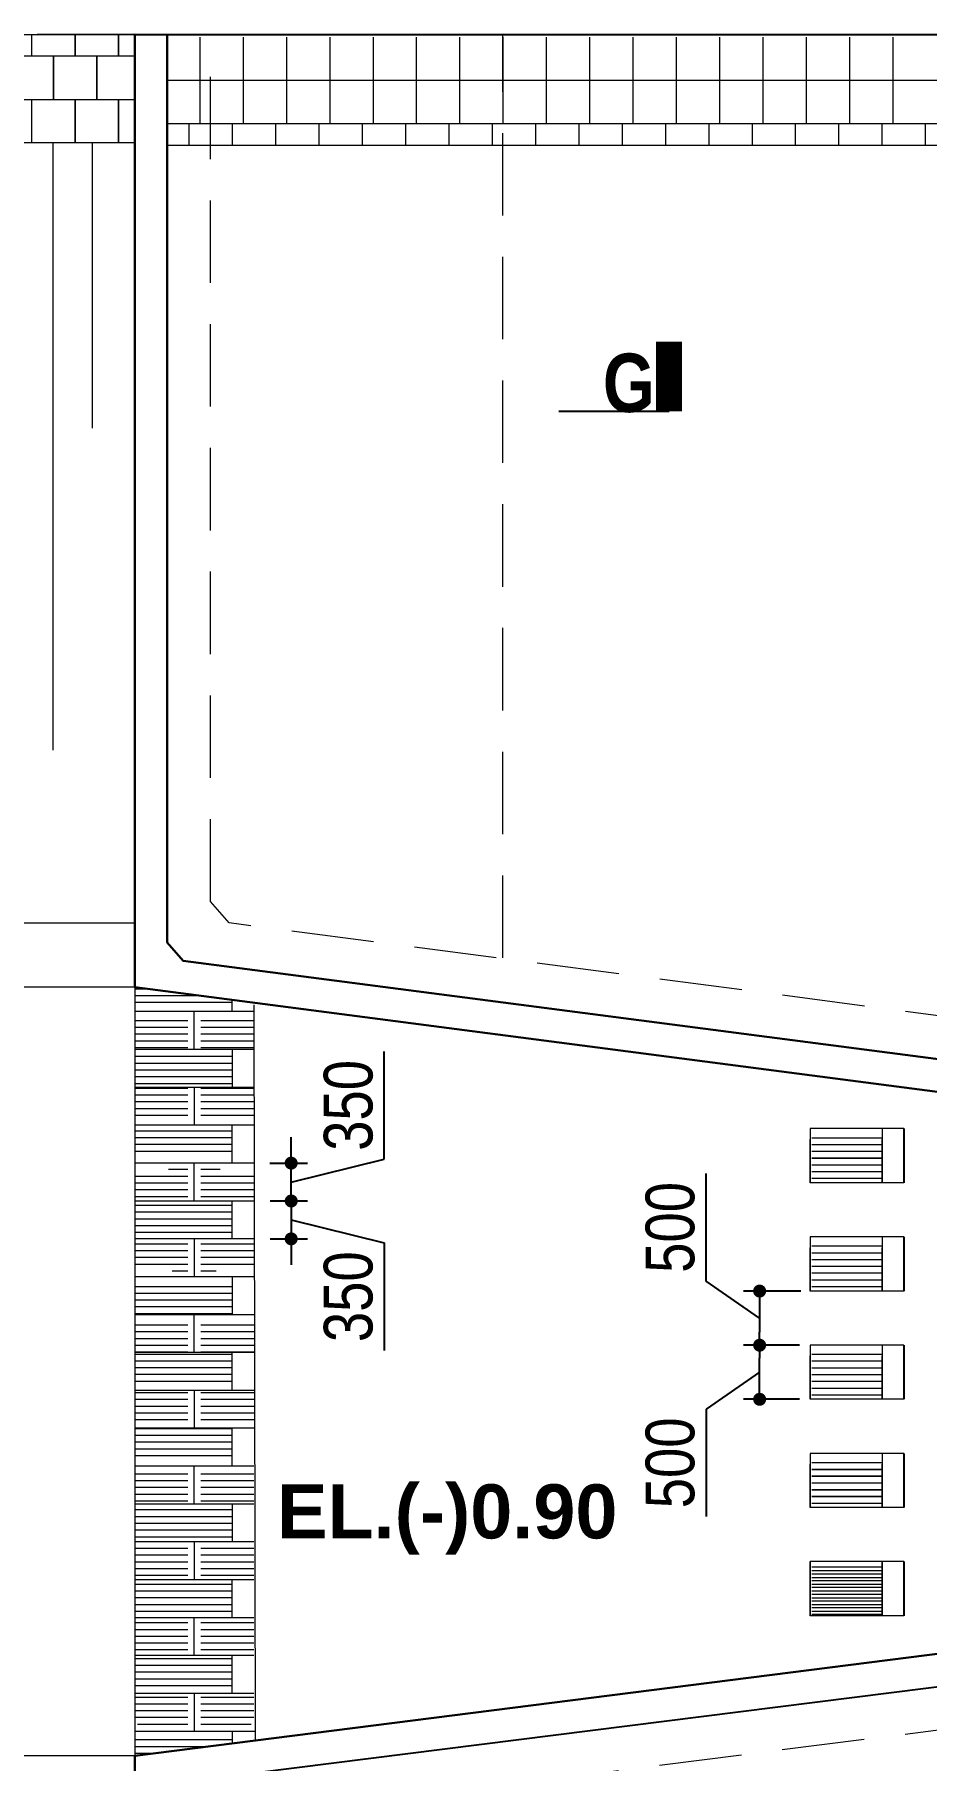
# Model space of a CAD drawing. Extents: x -358915 to 1258323, y -1585493 to -305611.
# Drawn here: x 155213 to 163450, y -1459079 to -1443135 of the extents above; entities that cross this region are included whole.
import ezdxf

# ---------------------------------------------------------------- set-up
doc = ezdxf.new("R2010")
doc.units = 0
doc.header["$LTSCALE"] = 300
doc.header["$MEASUREMENT"] = 0
for name, pattern in [('DASHED2', [9.525, 6.35, -3.175]), ('DASHEDX2', [38.1, 25.4, -12.7]), ('HIDDEN', [0.375, 0.25, -0.125])]:
    doc.linetypes.add(name, pattern=pattern)
doc.layers.get('0').update_dxf_attribs({"linetype": 'CONTINUOUS'})
doc.layers.get('DEFPOINTS').update_dxf_attribs({"linetype": 'CONTINUOUS'})
for name, color, linetype, lineweight in [('Dim', 7, 'CONTINUOUS', 9), ('Dimension', 8, 'CONTINUOUS', 18), ('Grid Line_Outer', 7, 'CONTINUOUS', 5), ('HATCH', 252, 'CONTINUOUS', 5), ('slop', 8, 'CONTINUOUS', 9)]:
    doc.layers.add(name, color=color, linetype=linetype, lineweight=lineweight)
for name, color, linetype in [('DOTTED', 240, 'DASHED2'), ('LINE', 7, 'CONTINUOUS'), ('Slope', 8, 'CONTINUOUS'), ('TEXT', 10, 'CONTINUOUS')]:
    doc.layers.add(name, color=color, linetype=linetype)
doc.styles.add('1-2', font='arial.ttf')
doc.styles.add('DIM', font='isocp3.shx')
doc.styles.add('SH-T2', font='arial.ttf', dxfattribs={"width": 0.8})
doc.styles.add('text', font='ARIALN.TTF', dxfattribs={"height": 1.6})
doc.dimstyles.new('dim_240', dxfattribs={"dimtxt": 480, "dimasz": 480, "dimexe": 300, "dimexo": 200, "dimgap": 200, "dimtad": 1, "dimdec": 0, "dimzin": 0, "dimdsep": 46, "dimtxsty": 'DIM', "dimcen": 350, "dimclrd": 5, "dimclre": 5, "dimclrt": 7, "dimadec": 0, "dimazin": 0, "dimtfac": 1, "dimtdec": 0, "dimtmove": 0, "dimatfit": 3, "dimfxl": 20, "dimtolj": 1, "dimtzin": 0, "dimarcsym": 0})
pattern_1 = [(180, (-174072.786, -1518324.596), (-1e-14, -62.5), [])]
pattern_2 = [(180, (-174072.786, -1518305.596), (-1e-14, -62.5), [])]

# ---------------------------------------------------------------- blocks, each defined once
blk = doc.blocks.new('_Dot')
at = {"color": 0, "linetype": 'ByBlock', "lineweight": -2}
blk.add_line((-0.5, 0), (-1, 0), dxfattribs=at)
at = {"color": 0, "linetype": 'ByBlock', "const_width": 0.5}
blk.add_lwpolyline([(-0.25, 0, 1), (0.25, 0, 1)], format="xyb", close=True, dxfattribs=at)
blk = doc.blocks.new('*D190')
at = {"layer": 'DEFPOINTS', "color": 0}
for p in [(157286, -1453561), (157583, -1453561), (157288, -1453911)]:
    blk.add_point(p, dxfattribs=at)
at = {"layer": 'Dim', "color": 5, "lineweight": -2}
for p, q in [((158442, -1453525), (158442, -1452531)), ((157583, -1453441), (157583, -1453321)), ((157386, -1453561), (157733, -1453561)), ((157583, -1453736), (158442, -1453525)), ((157583, -1453911), (157583, -1453561)), ((157583, -1453911), (157583, -1453561)), ((157388, -1453911), (157733, -1453911)), ((157583, -1454031), (157583, -1454151))]:
    blk.add_line(p, q, dxfattribs=at)
at = {"layer": 'Dim', "color": 5, "lineweight": -2, "xscale": 120, "yscale": 120, "zscale": 120}
for p, rotation in [((157583, -1453561), 270), ((157583, -1453911), 90)]:
    blk.add_blockref('_Dot', p, dxfattribs=dict(at, rotation=rotation))
at = {"layer": 'Dim', "color": 7, "insert": (158112, -1453028), "char_height": 450, "attachment_point": 5, "rotation": 90, "style": 'SH-T2'}
blk.add_mtext('\\A1;350', dxfattribs=at)
blk = doc.blocks.new('*D197')
at = {"layer": 'DEFPOINTS', "color": 0}
for p in [(162390, -1454743), (161909, -1455243), (162377, -1455243)]:
    blk.add_point(p, dxfattribs=at)
at = {"layer": 'Dim', "color": 5, "lineweight": -2}
for p, q in [((161414, -1454652), (161414, -1453658)), ((161909, -1454993), (161414, -1454652)), ((162290, -1454743), (161759, -1454743)), ((161909, -1454863), (161909, -1455123)), ((162277, -1455243), (161759, -1455243))]:
    blk.add_line(p, q, dxfattribs=at)
at = {"layer": 'Dim', "color": 5, "lineweight": -2, "xscale": 120, "yscale": 120, "zscale": 120}
for p, rotation in [((161909, -1454743), 90), ((161909, -1455243), 270)]:
    blk.add_blockref('_Dot', p, dxfattribs=dict(at, rotation=rotation))
at = {"layer": 'Dim', "color": 7, "insert": (161084, -1454155), "char_height": 450, "attachment_point": 5, "rotation": 90, "style": 'SH-T2'}
blk.add_mtext('\\A1;500', dxfattribs=at)
blk = doc.blocks.new('*D199')
at = {"layer": 'DEFPOINTS', "color": 0}
for p in [(157288, -1453911), (157288, -1454261), (157583, -1454261)]:
    blk.add_point(p, dxfattribs=at)
at = {"layer": 'Dim', "color": 5, "lineweight": -2}
for p, q in [((157583, -1453791), (157583, -1453671)), ((157388, -1453911), (157733, -1453911)), ((157583, -1453911), (157583, -1454261)), ((157583, -1453911), (157583, -1454261)), ((157583, -1454086), (158442, -1454298)), ((157388, -1454261), (157733, -1454261)), ((157583, -1454381), (157583, -1454501)), ((158442, -1454298), (158442, -1455292))]:
    blk.add_line(p, q, dxfattribs=at)
at = {"layer": 'Dim', "color": 5, "lineweight": -2, "xscale": 120, "yscale": 120, "zscale": 120}
for p, rotation in [((157583, -1453911), 270), ((157583, -1454261), 90)]:
    blk.add_blockref('_Dot', p, dxfattribs=dict(at, rotation=rotation))
at = {"layer": 'Dim', "color": 7, "insert": (158112, -1454795), "char_height": 450, "attachment_point": 5, "rotation": 90, "style": 'SH-T2'}
blk.add_mtext('\\A1;350', dxfattribs=at)
blk = doc.blocks.new('sec')
at = {"layer": 'TEXT', "color": 5, "const_width": 200}
blk.add_lwpolyline([(0, 0), (0, 537)], dxfattribs=at)
at = {"layer": 'TEXT', "color": 5}
blk.add_lwpolyline([(0, 0), (-848, 0)], dxfattribs=at)
blk = doc.blocks.new('*D1370')
at = {"layer": 'DEFPOINTS', "color": 0}
for p in [(161909, -1455243), (162377, -1455243), (162377, -1455743)]:
    blk.add_point(p, dxfattribs=at)
at = {"layer": 'Dim', "color": 5, "lineweight": -2}
for p, q in [((162277, -1455243), (161759, -1455243)), ((161909, -1455623), (161909, -1455363)), ((161909, -1455493), (161414, -1455833)), ((161414, -1455833), (161414, -1456827)), ((162277, -1455743), (161759, -1455743))]:
    blk.add_line(p, q, dxfattribs=at)
at = {"layer": 'Dim', "color": 5, "lineweight": -2, "xscale": 120, "yscale": 120, "zscale": 120}
for p, rotation in [((161909, -1455243), 90), ((161909, -1455743), 270)]:
    blk.add_blockref('_Dot', p, dxfattribs=dict(at, rotation=rotation))
at = {"layer": 'Dim', "color": 7, "insert": (161084, -1456330), "char_height": 450, "attachment_point": 5, "rotation": 90, "style": 'SH-T2'}
blk.add_mtext('\\A1;500', dxfattribs=at)

msp = doc.modelspace()

# ---------------------------------------------------------------- hatches: boundary and pattern name
at = {"layer": 'Dimension', "lineweight": 13, "ltscale": 2}
h = msp.add_hatch(dxfattribs=at)
h.set_pattern_fill('ANSI31', color=14, scale=500, angle=135, style=0)
h.set_pattern_definition(pattern_1)
h.paths.add_polyline_path([(157037.8, -1452054.5), (156137.8, -1451936.1), (156137.8, -1452111.1), (157037.8, -1452111.1)])
h = msp.add_hatch(dxfattribs=at)
h.set_pattern_fill('ANSI31', color=14, scale=500, angle=135, style=0)
h.set_pattern_definition(pattern_2)
h.paths.add_polyline_path([(156137.8, -1452511.1), (156628.4, -1452511.1), (156628.4, -1452211.1), (156137.8, -1452230.1)])
h = msp.add_hatch(dxfattribs=at)
h.set_pattern_fill('ANSI31', color=14, scale=500, angle=135, style=0)
h.set_pattern_definition(pattern_2)
h.paths.add_polyline_path([(157237.8, -1452511.1), (156747.1, -1452511.1), (156747.1, -1452211.1), (157237.8, -1452230.1)])
h = msp.add_hatch(dxfattribs=at)
h.set_pattern_fill('ANSI31', color=14, scale=500, angle=135, style=0)
h.set_pattern_definition(pattern_1)
h.paths.add_polyline_path([(156137.8, -1452861.1), (156137.8, -1452561.1), (157037.8, -1452561.1), (157037.8, -1452861.1)])
h = msp.add_hatch(dxfattribs=at)
h.set_pattern_fill('ANSI31', color=14, scale=500, angle=135, style=0)
h.set_pattern_definition(pattern_2)
h.paths.add_polyline_path([(156137.8, -1452861.1), (156628.4, -1452861.1), (156628.4, -1453161.1), (156137.8, -1453142.1)])
h = msp.add_hatch(dxfattribs=at)
h.set_pattern_fill('ANSI31', color=14, scale=500, angle=135, style=0)
h.set_pattern_definition(pattern_2)
h.paths.add_polyline_path([(157237.8, -1452861.1), (156747.1, -1452861.1), (156747.1, -1453161.1), (157237.8, -1453142.1)])
h = msp.add_hatch(dxfattribs=at)
h.set_pattern_fill('ANSI31', color=14, scale=500, angle=135, style=0)
h.set_pattern_definition(pattern_1)
h.paths.add_polyline_path([(156137.8, -1453211.1), (156137.8, -1453511.1), (157037.8, -1453511.1), (157037.8, -1453211.1)])
h = msp.add_hatch(dxfattribs=at)
h.set_pattern_fill('ANSI31', color=14, scale=500, angle=135, style=0)
h.set_pattern_definition([(180, (-398.36, 1173.574), (-1e-14, -62.5), [])])
h.paths.add_polyline_path([(163039.2, -1453722.1), (162390.3, -1453722.1), (162390.3, -1453272.1), (163040.3, -1453272.1)])
h = msp.add_hatch(dxfattribs=at)
h.set_pattern_fill('ANSI31', color=14, scale=500, angle=135, style=0)
h.set_pattern_definition([(180, (-398.36, 236.36), (-1e-14, -62.5), [])])
h.paths.add_polyline_path([(163039.2, -1453759.3), (162390.3, -1453759.3), (162390.3, -1453309.3), (163040.3, -1453309.3)])
h = msp.add_hatch(dxfattribs=at)
h.set_pattern_fill('ANSI31', color=14, scale=500, angle=135, style=0)
h.set_pattern_definition(pattern_2)
h.paths.add_polyline_path([(156137.8, -1453911.1), (156628.4, -1453911.1), (156628.4, -1453611.1), (156137.8, -1453630.1)])
h = msp.add_hatch(dxfattribs=at)
h.set_pattern_fill('ANSI31', color=14, scale=500, angle=135, style=0)
h.set_pattern_definition(pattern_2)
h.paths.add_polyline_path([(157237.8, -1453911.1), (156747.1, -1453911.1), (156747.1, -1453611.1), (157237.8, -1453630.1)])
h = msp.add_hatch(dxfattribs=at)
h.set_pattern_fill('ANSI31', color=14, scale=500, angle=135, style=0)
h.set_pattern_definition(pattern_1)
h.paths.add_polyline_path([(156137.8, -1453911.1), (156137.8, -1454211.1), (157037.8, -1454211.1), (157037.8, -1453911.1)])
h = msp.add_hatch(dxfattribs=at)
h.set_pattern_fill('ANSI31', color=14, scale=500, angle=135, style=0)
h.set_pattern_definition(pattern_2)
h.paths.add_polyline_path([(156137.8, -1454261.1), (156628.4, -1454261.1), (156628.4, -1454561.1), (156137.8, -1454542.1)])
h = msp.add_hatch(dxfattribs=at)
h.set_pattern_fill('ANSI31', color=14, scale=500, angle=135, style=0)
h.set_pattern_definition(pattern_2)
h.paths.add_polyline_path([(157237.8, -1454261.1), (156747.1, -1454261.1), (156747.1, -1454561.1), (157237.8, -1454542.1)])
h = msp.add_hatch(dxfattribs=at)
h.set_pattern_fill('ANSI31', color=14, scale=500, angle=135, style=0)
h.set_pattern_definition([(180, (-398.36, -763.64), (-1e-14, -62.5), [])])
h.paths.add_polyline_path([(163039.2, -1454759.3), (162390.3, -1454759.3), (162390.3, -1454309.3), (163040.3, -1454309.3)])
h = msp.add_hatch(dxfattribs=at)
h.set_pattern_fill('ANSI31', color=14, scale=500, angle=135, style=0)
h.set_pattern_definition(pattern_1)
h.paths.add_polyline_path([(156137.8, -1454961.1), (156137.8, -1454661.1), (157037.8, -1454661.1), (157037.8, -1454961.1)])
h = msp.add_hatch(dxfattribs=at)
h.set_pattern_fill('ANSI31', color=14, scale=500, angle=135, style=0)
h.set_pattern_definition(pattern_2)
h.paths.add_polyline_path([(156137.8, -1455311.1), (156628.4, -1455311.1), (156628.4, -1455011.1), (156137.8, -1455030.1)])
h = msp.add_hatch(dxfattribs=at)
h.set_pattern_fill('ANSI31', color=14, scale=500, angle=135, style=0)
h.set_pattern_definition(pattern_2)
h.paths.add_polyline_path([(157237.8, -1455311.1), (156747.1, -1455311.1), (156747.1, -1455011.1), (157237.8, -1455030.1)])
h = msp.add_hatch(dxfattribs=at)
h.set_pattern_fill('ANSI31', color=14, scale=500, angle=135, style=0)
h.set_pattern_definition(pattern_1)
h.paths.add_polyline_path([(156137.8, -1455311.1), (156137.8, -1455611.1), (157037.8, -1455611.1), (157037.8, -1455311.1)])
h = msp.add_hatch(dxfattribs=at)
h.set_pattern_fill('ANSI31', color=14, scale=500, angle=135, style=0)
h.set_pattern_definition([(180, (-398.36, -826.426), (-1e-14, -62.5), [])])
h.paths.add_polyline_path([(163039.2, -1455722.1), (162390.3, -1455722.1), (162390.3, -1455272.1), (163040.3, -1455272.1)])
h = msp.add_hatch(dxfattribs=at)
h.set_pattern_fill('ANSI31', color=14, scale=500, angle=135, style=0)
h.set_pattern_definition([(180, (-398.36, -1763.64), (-1e-14, -62.5), [])])
h.paths.add_polyline_path([(163039.2, -1455759.3), (162390.3, -1455759.3), (162390.3, -1455309.3), (163040.3, -1455309.3)])
h = msp.add_hatch(dxfattribs=at)
h.set_pattern_fill('ANSI31', color=14, scale=500, angle=135, style=0)
h.set_pattern_definition(pattern_2)
h.paths.add_polyline_path([(156137.8, -1455661.1), (156628.4, -1455661.1), (156628.4, -1455961.1), (156137.8, -1455942.1)])
h = msp.add_hatch(dxfattribs=at)
h.set_pattern_fill('ANSI31', color=14, scale=500, angle=135, style=0)
h.set_pattern_definition(pattern_2)
h.paths.add_polyline_path([(157237.8, -1455661.1), (156747.1, -1455661.1), (156747.1, -1455961.1), (157237.8, -1455942.1)])
h = msp.add_hatch(dxfattribs=at)
h.set_pattern_fill('ANSI31', color=14, scale=500, angle=135, style=0)
h.set_pattern_definition(pattern_1)
h.paths.add_polyline_path([(156137.8, -1456011.1), (156137.8, -1456311.1), (157037.8, -1456311.1), (157037.8, -1456011.1)])
h = msp.add_hatch(dxfattribs=at)
h.set_pattern_fill('ANSI31', color=14, scale=500, angle=135, style=0)
h.set_pattern_definition([(180, (-398.36, -952.797), (-1e-14, -62.5), [])])
h.paths.add_polyline_path([(163039.2, -1456748.4), (162390.3, -1456748.4), (162390.3, -1456298.4), (163040.3, -1456298.4)])
h = msp.add_hatch(dxfattribs=at)
h.set_pattern_fill('ANSI31', color=14, scale=500, angle=135, style=0)
h.set_pattern_definition([(180, (-398.36, -2763.64), (-1e-14, -62.5), [])])
h.paths.add_polyline_path([(163039.2, -1456759.3), (162390.3, -1456759.3), (162390.3, -1456309.3), (163040.3, -1456309.3)])
h = msp.add_hatch(dxfattribs=at)
h.set_pattern_fill('ANSI31', color=14, scale=500, angle=135, style=0)
h.set_pattern_definition(pattern_2)
h.paths.add_polyline_path([(156137.8, -1456711.1), (156628.4, -1456711.1), (156628.4, -1456411.1), (156137.8, -1456430.1)])
h = msp.add_hatch(dxfattribs=at)
h.set_pattern_fill('ANSI31', color=14, scale=500, angle=135, style=0)
h.set_pattern_definition(pattern_2)
h.paths.add_polyline_path([(157237.8, -1456711.1), (156747.1, -1456711.1), (156747.1, -1456411.1), (157237.8, -1456430.1)])
h = msp.add_hatch(dxfattribs=at)
h.set_pattern_fill('ANSI31', color=14, scale=500, angle=135, style=0)
h.set_pattern_definition(pattern_1)
h.paths.add_polyline_path([(156137.8, -1457061.1), (156137.8, -1456761.1), (157037.8, -1456761.1), (157037.8, -1457061.1)])
h = msp.add_hatch(dxfattribs=at)
h.set_pattern_fill('ANSI31', color=14, scale=500, angle=135, style=0)
h.set_pattern_definition(pattern_2)
h.paths.add_polyline_path([(156137.8, -1457061.1), (156628.4, -1457061.1), (156628.4, -1457411.1), (156137.8, -1457411.1)])
h = msp.add_hatch(dxfattribs=at)
h.set_pattern_fill('ANSI31', color=14, scale=500, angle=135, style=0)
h.set_pattern_definition(pattern_2)
h.paths.add_polyline_path([(157237.8, -1457061.1), (156747.1, -1457061.1), (156747.1, -1457411.1), (157237.8, -1457411.1)])
h = msp.add_hatch(dxfattribs=at)
h.set_pattern_fill('ANSI31', color=14, scale=500, angle=135, style=0)
h.set_pattern_definition([(180, (-398.36, -1041.65), (-1e-14, -62.5), [])])
h.paths.add_polyline_path([(163039.2, -1457737), (162390.3, -1457737), (162390.3, -1457287), (163040.3, -1457287)])
h = msp.add_hatch(dxfattribs=at)
h.set_pattern_fill('ANSI31', color=14, scale=500, angle=135, style=0)
h.set_pattern_definition([(180, (-398.36, -3763.323), (-1e-14, -62.5), [])])
h.paths.add_polyline_path([(163039.2, -1457759), (162390.3, -1457759), (162390.3, -1457309), (163040.3, -1457309)])
h = msp.add_hatch(dxfattribs=at)
h.set_pattern_fill('ANSI31', color=14, scale=500, angle=135, style=0)
h.set_pattern_definition(pattern_1)
h.paths.add_polyline_path([(156137.8, -1457411.1), (156137.8, -1457711.1), (157037.8, -1457711.1), (157037.8, -1457411.1)])
h = msp.add_hatch(dxfattribs=at)
h.set_pattern_fill('ANSI31', color=14, scale=500, angle=135, style=0)
h.set_pattern_definition(pattern_2)
h.paths.add_polyline_path([(156137.8, -1458111.1), (156628.4, -1458111.1), (156628.4, -1457761.1), (156137.8, -1457761.1)])
h = msp.add_hatch(dxfattribs=at)
h.set_pattern_fill('ANSI31', color=14, scale=500, angle=135, style=0)
h.set_pattern_definition(pattern_2)
h.paths.add_polyline_path([(157237.8, -1458111.1), (156747.1, -1458111.1), (156747.1, -1457761.1), (157237.8, -1457761.1)])
h = msp.add_hatch(dxfattribs=at)
h.set_pattern_fill('ANSI31', color=14, scale=500, angle=135, style=0)
h.set_pattern_definition(pattern_1)
h.paths.add_polyline_path([(156137.8, -1458111.1), (156137.8, -1458411.1), (157037.8, -1458411.1), (157037.8, -1458111.1)])
h = msp.add_hatch(dxfattribs=at)
h.set_pattern_fill('ANSI31', color=14, scale=500, angle=135, style=0)
h.set_pattern_definition(pattern_2)
h.paths.add_polyline_path([(156137.8, -1458461.1), (156628.4, -1458461.1), (156628.4, -1458761.1), (156137.8, -1458742.1)])
h = msp.add_hatch(dxfattribs=at)
h.set_pattern_fill('ANSI31', color=14, scale=500, angle=135, style=0)
h.set_pattern_definition(pattern_2)
h.paths.add_polyline_path([(157237.8, -1458461.1), (156747.1, -1458461.1), (156747.1, -1458761.1), (157237.8, -1458742.1)])
h = msp.add_hatch(dxfattribs=at)
h.set_pattern_fill('ANSI31', color=14, scale=500, angle=135, style=0)
h.set_pattern_definition(pattern_1)
h.paths.add_polyline_path([(156137.8, -1459036.1), (157037.8, -1458917.5), (157037.8, -1458861.1), (156137.8, -1458861.1)])

# ---------------------------------------------------------------- linework, layer by layer
at = {"layer": 'Dim', "color": 8, "ltscale": 500}
for p, q in [((155380.8, -1444136.1), (155380.8, -1449745.2)), ((155745.3, -1444136.1), (155745.3, -1446772.6))]:
    msp.add_line(p, q, dxfattribs=at)
at = {"layer": 'Dimension', "color": 0, "lineweight": 18, "ltscale": 2}
msp.add_line((156137.8, -1444136.1, 0), (131150.9, -1444136.1, 0), dxfattribs=at)
at = {"layer": 'Dimension', "color": 0, "lineweight": 13, "ltscale": 2}
for p, q in [((156137.8, -1444136.1, 0), (131150.9, -1444136.1, 0)), ((156137.8, -1451936.1), (149138, -1451936.1)), ((156137.8, -1451936.1), (156137.8, -1459036.1)), ((157237.8, -1452098.1), (157248.8, -1458889.7, 0)), ((163240.3, -1453242.7), (162376.9, -1453242.7)), ((162376.9, -1453242.7), (162376.9, -1453742.7)), ((163240.3, -1453242.7), (162390.3, -1453242.7)), ((163039.2, -1453242.7), (163039.2, -1453742.7)), ((163240.3, -1453242.7), (163240.3, -1453742.7)), ((162376.9, -1453742.7), (162376.9, -1453342.7)), ((163039.2, -1453742.7), (163039.2, -1453342.7)), ((163240.3, -1453742.7), (163240.3, -1453342.7)), ((163240.3, -1453742.7), (162376.9, -1453742.7)), ((163240.3, -1453742.7), (162390.3, -1453742.7)), ((163240.3, -1454242.7), (162376.9, -1454242.7)), ((162376.9, -1454242.7), (162376.9, -1454742.7)), ((163039.2, -1454242.7), (163039.2, -1454742.7)), ((163240.3, -1454242.7), (163240.3, -1454742.7)), ((162376.9, -1454742.7), (162376.9, -1454342.7)), ((163039.2, -1454742.7), (163039.2, -1454342.7)), ((163240.3, -1454742.7), (163240.3, -1454342.7)), ((163240.3, -1454742.7), (162376.9, -1454742.7)), ((163240.3, -1454742.7), (162390.3, -1454742.7)), ((163240.3, -1455242.7), (162376.9, -1455242.7)), ((162376.9, -1455242.7), (162376.9, -1455742.7)), ((163240.3, -1455242.7), (162390.3, -1455242.7)), ((163039.2, -1455242.7), (163039.2, -1455742.7)), ((163240.3, -1455242.7), (163240.3, -1455742.7)), ((162376.9, -1455742.7), (162376.9, -1455342.7)), ((163039.2, -1455742.7), (163039.2, -1455342.7)), ((163240.3, -1455742.7), (163240.3, -1455342.7)), ((163240.3, -1455742.7), (162376.9, -1455742.7)), ((163240.3, -1455742.7), (162390.3, -1455742.7)), ((162376.9, -1456242.7), (162376.9, -1456692.7)), ((163240.3, -1456242.7), (162376.9, -1456242.7)), ((162376.9, -1456242.7), (162376.9, -1456742.7)), ((162376.9, -1456742.7), (162376.9, -1456342.7)), ((163240.3, -1456242.7), (162390.3, -1456242.7)), ((163240.3, -1456242.7), (162390.3, -1456242.7)), ((163039.2, -1456242.7), (163039.2, -1456692.7)), ((163039.2, -1456242.7), (163039.2, -1456742.7)), ((163039.2, -1456742.7), (163039.2, -1456342.7)), ((163240.3, -1456242.7), (163240.3, -1456692.7)), ((163240.3, -1456242.7), (163240.3, -1456742.7)), ((163240.3, -1456742.7), (163240.3, -1456342.7)), ((163240.3, -1456742.7), (162376.9, -1456742.7)), ((163240.3, -1456742.7), (162390.3, -1456742.7)), ((162376.9, -1457692.4), (162376.9, -1457242.4)), ((162376.9, -1457242.4), (162376.9, -1457692.4)), ((162376.9, -1457242.4), (162376.9, -1457742.4)), ((163240.3, -1457242.4), (162376.9, -1457242.4)), ((162376.9, -1457242.4), (162376.9, -1457742.4)), ((163240.3, -1457242.4), (162390.3, -1457242.4)), ((163240.3, -1457242.4), (162390.3, -1457242.4)), ((163240.3, -1457242.4), (162390.3, -1457242.4)), ((163039.2, -1457692.4), (163039.2, -1457242.4)), ((163039.2, -1457242.4), (163039.2, -1457692.4)), ((163039.2, -1457242.4), (163039.2, -1457742.4)), ((163240.3, -1457692.4), (163240.3, -1457242.4)), ((163240.3, -1457242.4), (163240.3, -1457692.4)), ((163240.3, -1457242.4), (163240.3, -1457742.4)), ((162376.9, -1457742.4), (162376.9, -1457342.4)), ((163039.2, -1457742.4), (163039.2, -1457342.4)), ((163240.3, -1457742.4), (163240.3, -1457342.4)), ((163240.3, -1457742.4), (162376.9, -1457742.4)), ((163240.3, -1457742.4), (162390.3, -1457742.4)), ((156137.8, -1459036.1), (148838, -1459036.1))]:
    msp.add_line(p, q, dxfattribs=at)
at = {"layer": 'Dimension', "color": 8, "lineweight": 13, "ltscale": 2}
for p, q in [((157037.8, -1452161.1), (157037.8, -1452054.5)), ((157237.8, -1452161.1), (156137.8, -1452161.1)), ((156687.8, -1452511.1), (156687.8, -1452161.1)), ((157237.8, -1452511.1), (156137.8, -1452511.1)), ((157037.8, -1452511.1), (157037.8, -1452861.1)), ((157237.8, -1452861.1), (156137.8, -1452861.1)), ((156687.8, -1452861.1), (156687.8, -1453211.1)), ((157237.8, -1453211.1), (156137.8, -1453211.1)), ((157037.8, -1453561.1), (157037.8, -1453211.1)), ((157237.8, -1453561.1), (156137.8, -1453561.1)), ((156687.8, -1453911.1), (156687.8, -1453561.1)), ((157237.8, -1453911.1), (156137.8, -1453911.1)), ((157037.8, -1454261.1), (157037.8, -1453911.1)), ((157237.8, -1454261.1), (156137.8, -1454261.1)), ((156687.8, -1454261.1), (156687.8, -1454611.1)), ((157237.8, -1454611.1), (156137.8, -1454611.1)), ((157037.8, -1454611.1), (157037.8, -1454961.1)), ((157237.8, -1454961.1), (156137.8, -1454961.1)), ((156687.8, -1455311.1), (156687.8, -1454961.1)), ((157237.8, -1455311.1), (156137.8, -1455311.1)), ((157037.8, -1455661.1), (157037.8, -1455311.1)), ((157237.8, -1455661.1), (156137.8, -1455661.1)), ((156687.8, -1455661.1), (156687.8, -1456011.1)), ((157237.8, -1456011.1), (156137.8, -1456011.1)), ((157037.8, -1456361.1), (157037.8, -1456011.1)), ((157237.8, -1456361.1), (156137.8, -1456361.1)), ((156687.8, -1456711.1), (156687.8, -1456361.1)), ((157237.8, -1456711.1), (156137.8, -1456711.1)), ((157037.8, -1456711.1), (157037.8, -1457061.1)), ((157237.8, -1457061.1), (156137.8, -1457061.1)), ((156687.8, -1457061.1), (156687.8, -1457411.1)), ((157237.8, -1457411.1), (156137.8, -1457411.1)), ((157037.8, -1457761.1), (157037.8, -1457411.1)), ((157237.8, -1457761.1), (156137.8, -1457761.1)), ((156687.8, -1458111.1), (156687.8, -1457761.1)), ((157237.8, -1458111.1), (156137.8, -1458111.1)), ((157037.8, -1458461.1), (157037.8, -1458111.1)), ((157237.8, -1458461.1), (156137.8, -1458461.1)), ((156687.8, -1458461.1), (156687.8, -1458811.1)), ((157248.7, -1458811.1), (156137.8, -1458811.1)), ((157037.8, -1458811.1), (157037.8, -1458917.5))]:
    msp.add_line(p, q, dxfattribs=at)
at = {"layer": 'Dimension', "color": 2, "lineweight": 13, "ltscale": 2, "elevation": 0}
for points in [[(155588.1, -1443336.1), (155187.9, -1443336.1), (155187.9, -1443136.1), (155588.1, -1443136.1)], [(155988.3, -1443336.1), (155588.1, -1443336.1), (155588.1, -1443136.1), (155988.3, -1443136.1)], [(156137.8, -1443336.1), (155987.8, -1443336.1), (155987.8, -1443136.1), (156137.9, -1443136.1)]]:
    msp.add_lwpolyline(points, close=True, dxfattribs=at)
at = {"layer": 'Dimension', "color": 0, "lineweight": 30, "ltscale": 2, "elevation": 0}
for points in [[(169358.4, -1453659.1), (156137.8, -1451936.1), (156137.8, -1443135.1)], [(169358.4, -1453659.1), (156137.8, -1451936.1), (156137.8, -1443135.1)], [(156137.8, -1443136.1), (167955.3, -1443136.6)], [(167910.2, -1453168.1), (156586.5, -1451692.6), (156437.8, -1451523), (156437.8, -1443135.5)], [(169338.4, -1457359.2), (156137.8, -1459036.1), (156137.8, -1467836.6)]]:
    msp.add_lwpolyline(points, dxfattribs=at)
at = {"layer": 'Dimension', "color": 4, "lineweight": 13, "ltscale": 2, "elevation": 0}
for points in [[(154987.9, -1443736.1), (155388, -1443736.1), (155388, -1443336.1), (154987.9, -1443336.1)], [(155388, -1443736.1), (155788.2, -1443736.1), (155788.2, -1443336.1), (155388, -1443336.1)], [(155788.2, -1443736.1), (156137.8, -1443736.1), (156137.8, -1443336.1), (155788.2, -1443336.1)], [(155588.1, -1444136.1), (155187.9, -1444136.1), (155187.9, -1443736.1), (155588.1, -1443736.1)], [(155988.3, -1444136.1), (155588.1, -1444136.1), (155588.1, -1443736.1), (155988.3, -1443736.1)], [(155988.3, -1443736.1), (156137.8, -1443736.1), (156137.8, -1444136.1), (155988.3, -1444136.1)]]:
    msp.add_lwpolyline(points, close=True, dxfattribs=at)
at = {"layer": 'DOTTED', "color": 4, "linetype": 'HIDDEN', "lineweight": 20, "ltscale": 1500000.0, "elevation": 0}
msp.add_lwpolyline([(159537.8, -1443136.5), (154138, -1443136.5)], dxfattribs=at)
at = {"layer": 'DOTTED', "color": 4, "linetype": 'DASHEDX2', "lineweight": 20, "ltscale": 0.1, "elevation": 0}
for points in [[(168543.4, -1452851.6), (157011.5, -1451342.1), (156837.8, -1451144.8), (156837.8, -1443135.5)], [(159537.8, -1451665.2), (159537.8, -1443136.5)], [(168543.4, -1458166.6), (157011.5, -1459630), (156837.8, -1459827.4), (156837.8, -1467836.6)]]:
    msp.add_lwpolyline(points, dxfattribs=at)
at = {"layer": 'Grid Line_Outer', "ltscale": 2}
msp.add_lwpolyline([(154138, -1451342.6), (156137.8, -1451342.6)], dxfattribs=at)
at = {"layer": 'HATCH', "color": 8}
for p, q in [((156438.6, -1443159.1), (156438.6, -1444159.1)), ((156738.6, -1443159.1), (156738.6, -1443959.1)), ((157138.6, -1443159.1), (157138.6, -1443959.1)), ((157538.6, -1443159.1), (157538.6, -1443959.1)), ((157938.6, -1443159.1), (157938.6, -1443959.1)), ((158338.6, -1443159.1), (158338.6, -1443959.1)), ((158738.6, -1443159.1), (158738.6, -1443959.1)), ((159138.6, -1443159.1), (159138.6, -1443959.1)), ((159538.6, -1443159.1), (159538.6, -1443959.1)), ((159938.6, -1443159.1), (159938.6, -1443959.1)), ((160338.6, -1443159.1), (160338.6, -1443959.1)), ((160738.6, -1443159.1), (160738.6, -1443959.1)), ((161138.6, -1443159.1), (161138.6, -1443959.1)), ((161538.6, -1443159.1), (161538.6, -1443959.1)), ((161938.6, -1443159.1), (161938.6, -1443959.1)), ((162338.6, -1443159.1), (162338.6, -1443959.1)), ((162738.6, -1443159.1), (162738.6, -1443959.1)), ((163138.6, -1443159.1), (163138.6, -1443959.1)), ((167956.2, -1443559.1), (156438.6, -1443559.1)), ((167956.2, -1443959.1), (156438.6, -1443959.1)), ((156638.6, -1443959.1), (156638.6, -1444159.1)), ((157038.6, -1443959.1), (157038.6, -1444159.1)), ((157438.6, -1443959.1), (157438.6, -1444159.1)), ((157838.6, -1443959.1), (157838.6, -1444159.1)), ((158238.6, -1443959.1), (158238.6, -1444159.1)), ((158638.6, -1443959.1), (158638.6, -1444159.1)), ((159038.6, -1443959.1), (159038.6, -1444159.1)), ((159438.6, -1443959.1), (159438.6, -1444159.1)), ((159838.6, -1443959.1), (159838.6, -1444159.1)), ((160238.6, -1443959.1), (160238.6, -1444159.1)), ((160638.6, -1443959.1), (160638.6, -1444159.1)), ((161038.6, -1443959.1), (161038.6, -1444159.1)), ((161438.6, -1443959.1), (161438.6, -1444159.1)), ((161838.6, -1443959.1), (161838.6, -1444159.1)), ((162238.6, -1443959.1), (162238.6, -1444159.1)), ((162638.6, -1443959.1), (162638.6, -1444159.1)), ((163038.6, -1443959.1), (163038.6, -1444159.1)), ((163438.6, -1443959.1), (163438.6, -1444159.1)), ((167956.2, -1444159.1), (156438.6, -1444159.1))]:
    msp.add_line(p, q, dxfattribs=at)
at = {"layer": 'LINE', "color": 3, "ltscale": 0.5}
for p, q in [((163240.3, -1453242.7), (163240.3, -1453742.7)), ((163240.3, -1454242.7), (163240.3, -1454742.7)), ((163240.3, -1454242.7), (163240.3, -1454742.7)), ((163240.3, -1455242.7), (163240.3, -1455742.7)), ((163240.3, -1456242.7), (163240.3, -1456742.7)), ((163240.3, -1457242.4), (163240.3, -1457742.4))]:
    msp.add_line(p, q, dxfattribs=at)
at = {"layer": 'Slope', "ltscale": 50}
msp.add_lwpolyline([(156137.8, -1443136.1), (155237.7, -1443137.9)], dxfattribs=at)
at = {"layer": 'Slope', "ltscale": 50, "elevation": 0}
msp.add_lwpolyline([(167910.2, -1457850), (156586.5, -1459279.5), (156437.8, -1459449.1), (156437.8, -1467836.6)], dxfattribs=at)

# ---------------------------------------------------------------- block references
at = {"layer": 'slop', "xscale": 1.199999999953434, "yscale": 1.200000000011642, "zscale": 1.200000000000728}
msp.add_blockref('sec', (161072.1, -1446616.3), dxfattribs=at)

# ---------------------------------------------------------------- texts
at = {"layer": 'Dimension', "color": 0, "lineweight": 13, "ltscale": 2, "insert": (159024.2, -1456853.8, 0), "char_height": 500, "width": 2854.923, "attachment_point": 5, "style": '1-2'}
msp.add_mtext('{\\fArial|b1|i0|c0|p34;\\C6;EL.(-)0.90}', dxfattribs=at)
at = {"layer": 'TEXT', "color": 7, "insert": (160461.1, -1446082.6), "char_height": 540, "width": 440.719, "attachment_point": 1, "style": 'text'}
msp.add_mtext('{\\fArial Narrow|b1|i0|c0|p34;G}', dxfattribs=at)

# ---------------------------------------------------------------- dimensions: what is measured, and where the dimension line sits
at = {"layer": 'Dim', "color": 1}
for base, p1, p2, angle, picture, middle in [((157582.9, -1453561.1), (157288.4, -1453911.1), (157285.7, -1453561.1), 90, '*D190', (158441.6, -1453424.5)), ((161909.1, -1455242.7), (162390.3, -1454742.7), (162376.9, -1455242.7), 90, '*D197', (161413.9, -1454552.2)), ((157582.9, -1454261.1), (157288.4, -1453911.1), (157288.4, -1454261.1), 270, '*D199', (158441.6, -1454397.6)), ((161909.1, -1455242.7), (162376.9, -1455742.7), (162376.9, -1455242.7), 270, '*D1370', (161413.9, -1455933.2))]:
    dim = msp.add_linear_dim(base=base, p1=p1, p2=p2, angle=angle, dimstyle='dim_240', override={"dimtxt": 450, "dimasz": 120, "dimexe": 150, "dimexo": 100, "dimgap": 100, "dimtxsty": 'SH-T2', "dimblk1": 'Dot', "dimblk2": 'Dot', "dimsah": 1, "dimtmove": 1}, dxfattribs=at)
    dim.commit()
    dim.dimension.update_dxf_attribs({"geometry": picture, "text_midpoint": middle, "dimtype": 160})

doc.saveas('drawing.dxf')
